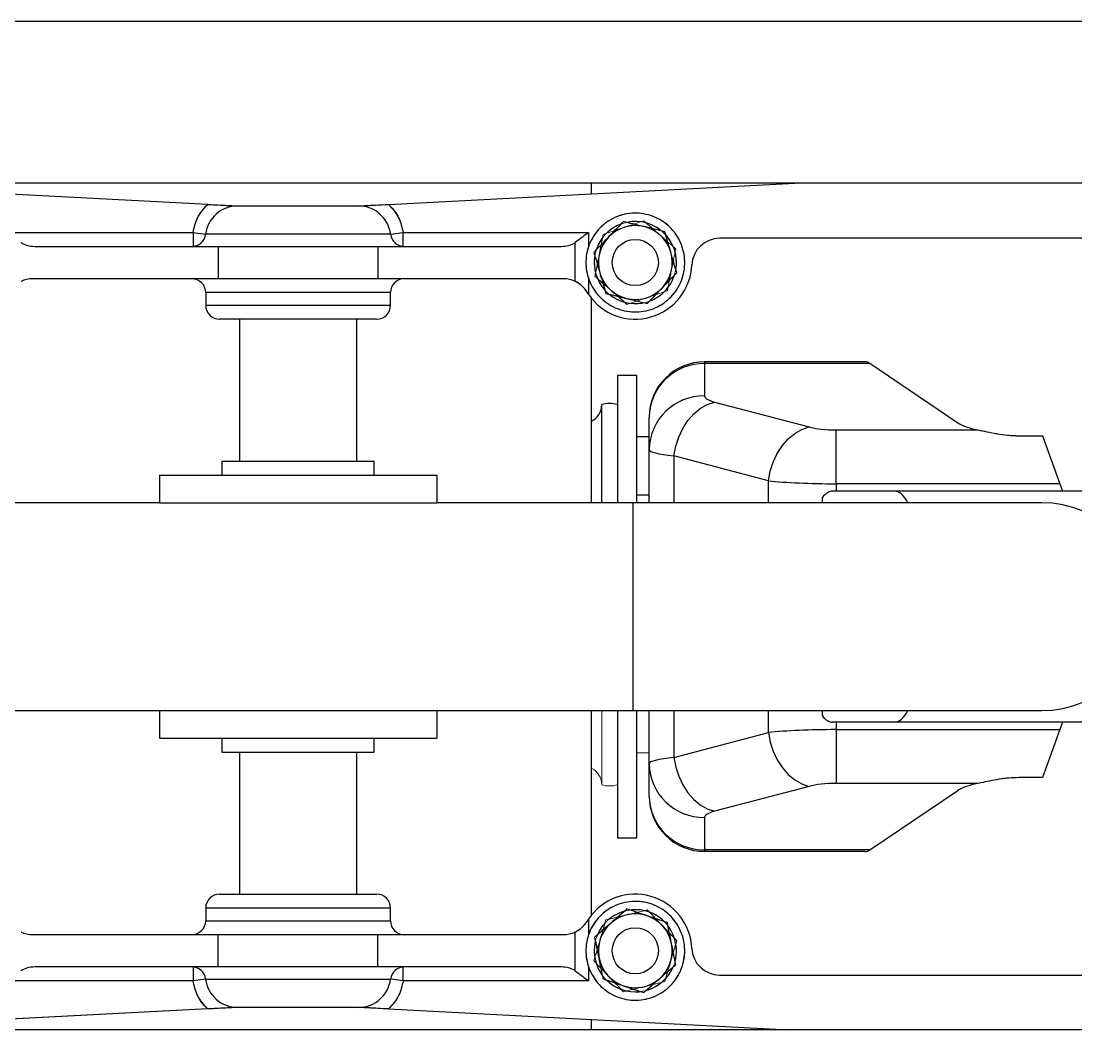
# Model space of a CAD drawing. Header units: inches. Extents: x -1851 to 6314, y -1304 to 4687.
# Drawn here: x -1808.61 to -1798.15, y 993.12 to 1003.12 of the extents above; entities that cross this region are included whole.
import ezdxf

# ---------------------------------------------------------------- set-up
doc = ezdxf.new("R2010")
doc.units = ezdxf.units.IN
doc.header["$MEASUREMENT"] = 0
doc.layers.add('E-ARRY-TABL', color=9, linetype='Continuous')

# ---------------------------------------------------------------- blocks, each defined once
blk = doc.blocks.new('2.2.1_8 Mid Plan View')
at = {"color": 7, "linetype": 'Continuous', "lineweight": 15}
for p, q in [((-0.30061, -3.73684), (-0.30061, 2.68042)), ((0.30109, 2.68042), (0.30109, -3.73684)), ((0.41592, 2.56559), (0.41592, -3.62201)), ((-0.08202, 0.09022), (-0.08202, -0.1048)), ((0.08202, 0.09022), (0.08202, -0.1048)), ((-0.26164, 0.08119), (-0.26164, -0.22889)), ((0.26164, -0.22889), (0.26164, 0.08119)), ((-0.12142, 0.00057), (-0.08733, 0.01273)), ((-0.08733, 0.01273), (-0.08202, 0.01463)), ((-0.08733, 0.01273), (-0.08733, -0.14613)), ((0.08202, 0.01463), (0.08733, 0.01273)), ((0.08733, -0.14613), (0.08733, 0.01273)), ((0.08733, 0.01273), (0.12142, 0.00057)), ((-0.12142, -0.0164), (-0.12142, 0.00057)), ((-0.07382, 0), (-0.07382, -0.29035)), ((0.07382, -0.29035), (0.07382, 0)), ((0.12142, 0.00057), (0.12142, -0.0164)), ((-0.12556, -0.14613), (-0.12556, -0.04537)), ((0.12556, -0.04537), (0.12556, -0.14613)), ((-0.13046, -0.05956), (-0.17274, -0.12222)), ((0.17274, -0.12222), (0.13046, -0.05956)), ((-0.08202, -0.1048), (-0.08202, -0.14855)), ((0.08202, -0.1048), (0.08202, -0.14855)), ((-0.17388, -0.12565), (-0.17388, -0.2395)), ((-0.17274, -0.12222), (-0.17274, -0.2395)), ((0.17274, -0.12222), (0.17274, -0.2395)), ((0.17388, -0.12565), (0.17388, -0.2395)), ((-0.08733, -0.14613), (-0.12556, -0.14613)), ((0.08733, -0.14613), (0.12556, -0.14613)), ((-0.07382, -0.15584), (-0.07762, -0.15584)), ((0.07762, -0.15584), (0.07382, -0.15584)), ((-0.14536, -0.23247), (-0.12762, -0.16535)), ((0.12762, -0.16535), (0.14536, -0.23247)), ((0.28572, -0.46404), (0.30109, -0.17084)), ((-0.28572, -0.46404), (-0.30061, -0.18001)), ((-0.08939, -0.19417), (-0.10713, -0.2613)), ((0.10713, -0.2613), (0.08939, -0.19417)), ((-0.17388, -0.2395), (-0.17274, -0.2395)), ((-0.17274, -0.2395), (-0.14975, -0.2395)), ((0.14975, -0.2395), (0.17274, -0.2395)), ((0.17274, -0.2395), (0.17388, -0.2395)), ((-0.11152, -0.27887), (-0.13451, -0.27887)), ((-0.07382, -0.27887), (-0.11152, -0.27887)), ((-0.10375, -0.27887), (-0.10375, -0.28771)), ((0.11152, -0.27887), (0.07382, -0.27887)), ((0.13451, -0.27887), (0.11152, -0.27887)), ((-0.07382, -0.28771), (-0.16416, -0.28771)), ((-0.16416, -0.28771), (-0.16416, -0.30146)), ((-0.07382, -0.29035), (-0.07382, -0.42979)), ((0.16416, -0.28771), (0.07382, -0.28771)), ((0.07382, -0.42979), (0.07382, -0.29035)), ((0.16416, -0.30146), (0.16416, -0.28771)), ((-0.16416, -0.30146), (-0.07382, -0.30146)), ((0.07382, -0.30146), (0.16416, -0.30146)), ((-0.07382, -0.31255), (-0.12655, -0.31255)), ((-0.29328, -0.31988), (-0.30061, -0.31988)), ((-0.26575, -0.45363), (-0.26575, -0.32202)), ((-0.22193, -0.32202), (-0.2235, -0.32303)), ((-0.07382, -0.31988), (-0.21905, -0.31988)), ((0.21905, -0.31988), (0.07382, -0.31988)), ((0.2235, -0.32303), (0.22193, -0.32202)), ((0.26575, -0.32202), (0.26575, -0.45363)), ((0.30109, -0.31988), (0.29328, -0.31988)), ((-0.23108, -0.33148), (-0.25867, -0.33148)), ((0.25867, -0.33148), (0.23108, -0.33148)), ((-0.2559, -0.47148), (-0.2559, -0.34118)), ((-0.23294, -0.33983), (-0.23294, -0.47148)), ((0.23294, -0.47148), (0.23294, -0.33983)), ((0.2559, -0.34118), (0.2559, -0.47148)), ((-0.0935, -0.62663), (-0.0935, -0.42979)), ((-0.0935, -0.42979), (-0.07382, -0.42979)), ((-0.07382, -0.62663), (-0.07382, -0.42979)), ((0.07382, -0.42979), (0.0935, -0.42979)), ((0.07382, -0.62663), (0.07382, -0.42979)), ((0.0935, -0.62663), (0.0935, -0.42979)), ((-0.21407, -0.46259), (-0.22309, -0.46259)), ((0.22309, -0.46259), (0.21407, -0.46259)), ((-0.2559, -0.47148), (-0.23294, -0.47148)), ((-0.2559, -0.58494), (-0.2559, -0.47148)), ((-0.23294, -0.47148), (-0.23294, -0.58494)), ((0.23294, -0.58494), (0.23294, -0.47148)), ((0.2559, -0.47148), (0.23294, -0.47148)), ((0.2559, -0.47148), (0.2559, -0.58494)), ((-0.20423, -0.47244), (-0.20423, -0.58398)), ((-0.0935, -0.47408), (-0.10335, -0.47408)), ((-0.10335, -0.58234), (-0.10335, -0.47408)), ((0.10335, -0.47408), (0.0935, -0.47408)), ((0.10335, -0.58234), (0.10335, -0.47408)), ((0.20423, -0.58398), (0.20423, -0.47244)), ((-0.28461, -0.48573), (-0.28463, -0.48487)), ((-0.28461, -0.57112), (-0.28461, -0.4853)), ((-0.10335, -0.48654), (-0.20423, -0.48654)), ((0.20423, -0.48654), (0.10335, -0.48654)), ((0.28461, -0.4853), (0.28461, -0.57112)), ((-0.20423, -0.56988), (-0.10335, -0.56988)), ((0.10335, -0.56988), (0.20423, -0.56988)), ((0.28461, -0.57069), (0.28463, -0.57155)), ((-0.10335, -0.58234), (-0.0935, -0.58234)), ((0.0935, -0.58234), (0.10335, -0.58234)), ((-0.2559, -0.58494), (-0.23294, -0.58494)), ((-0.2559, -0.71524), (-0.2559, -0.58494)), ((-0.23294, -0.58494), (-0.23294, -0.71659)), ((0.2559, -0.58494), (0.23294, -0.58494)), ((0.23294, -0.71659), (0.23294, -0.58494)), ((0.2559, -0.58494), (0.2559, -0.71524)), ((-0.28572, -0.59238), (-0.30061, -0.87641)), ((-0.22309, -0.59383), (-0.21407, -0.59383)), ((0.21407, -0.59383), (0.22309, -0.59383)), ((0.28572, -0.59238), (0.30109, -0.88558)), ((-0.26575, -0.7344), (-0.26575, -0.60279)), ((0.26575, -0.60279), (0.26575, -0.7344)), ((-0.0935, -0.62663), (-0.07382, -0.62663)), ((-0.07382, -0.62663), (-0.07382, -0.76607)), ((0.07382, -0.76607), (0.07382, -0.62663)), ((0.07382, -0.62663), (0.0935, -0.62663))]:
    blk.add_line(p, q, dxfattribs=at)
at = {"color": 8, "linetype": 'Continuous', "lineweight": 15}
for p, q in [((-0.08733, -0.14613), (-0.08202, -0.14613)), ((0.08202, -0.14613), (0.08733, -0.14613)), ((-0.07382, -0.19417), (-0.08939, -0.19417)), ((0.08939, -0.19417), (0.07382, -0.19417)), ((-0.10713, -0.2613), (-0.07382, -0.2613)), ((0.07382, -0.2613), (0.10713, -0.2613)), ((0.07382, -0.29035), (-0.07382, -0.29035)), ((-0.26575, -0.32202), (-0.2555, -0.32202)), ((-0.23334, -0.32202), (-0.22193, -0.32202)), ((0.22193, -0.32202), (0.23334, -0.32202)), ((0.2555, -0.32202), (0.26575, -0.32202)), ((-0.26461, -0.46253), (-0.26575, -0.45363)), ((-0.25594, -0.45363), (-0.26575, -0.45363)), ((0.26575, -0.45363), (0.25594, -0.45363)), ((0.26575, -0.45363), (0.26461, -0.46253)), ((-0.26451, -0.46252), (-0.26451, -0.5939)), ((-0.22309, -0.46259), (-0.22309, -0.59383)), ((-0.21407, -0.59383), (-0.21407, -0.46259)), ((0.21407, -0.46259), (0.21407, -0.59383)), ((0.22309, -0.59383), (0.22309, -0.46259)), ((0.26451, -0.5939), (0.26451, -0.46252)), ((-0.26575, -0.60279), (-0.26461, -0.59389)), ((0.26461, -0.59389), (0.26575, -0.60279)), ((-0.26575, -0.60279), (-0.25594, -0.60279)), ((0.25594, -0.60279), (0.26575, -0.60279))]:
    blk.add_line(p, q, dxfattribs=at)
at = {"color": 7, "linetype": 'Continuous', "lineweight": 15, "flags": 128}
for points in [[(-0.08939, -0.19417), (-0.09617, -0.1929), (-0.10274, -0.19077), (-0.1089, -0.18786), (-0.11446, -0.18425), (-0.11924, -0.18006), (-0.1231, -0.17542), (-0.12592, -0.17046), (-0.12762, -0.16535)], [(0.08939, -0.19417), (0.09617, -0.1929), (0.10274, -0.19077), (0.1089, -0.18786), (0.11446, -0.18425), (0.11924, -0.18006), (0.1231, -0.17542), (0.12592, -0.17046), (0.12762, -0.16535)], [(-0.10713, -0.2613), (-0.11391, -0.26002), (-0.12048, -0.25789), (-0.12664, -0.25498), (-0.1322, -0.25138), (-0.13698, -0.24718), (-0.14085, -0.24254), (-0.14367, -0.23758), (-0.14536, -0.23247)], [(0.10713, -0.2613), (0.11391, -0.26002), (0.12048, -0.25789), (0.12664, -0.25498), (0.1322, -0.25138), (0.13698, -0.24718), (0.14085, -0.24254), (0.14367, -0.23758), (0.14536, -0.23247)]]:
    blk.add_lwpolyline(points, dxfattribs=at)
at = {"color": 7, "linetype": 'Continuous', "lineweight": 15}
for centre in [(-0.24442, -0.28871), (0.24442, -0.28871)]:
    blk.add_circle(centre, 0.0164, dxfattribs=at)
for centre, radius, start, end in [((0, 0), 0.07382, 0, 180), ((-0.24196, -0.22889), 0.01968, 180, 267.64472), ((0.24196, -0.22889), 0.01968, 272.35528, 0), ((-0.13451, -0.2395), 0.03937, 180, 270), ((-0.13391, -0.24004), 0.03884, 179.20634, 269.11267), ((-0.11092, -0.24004), 0.03884, 179.20634, 269.11267), ((0.11092, -0.24004), 0.03884, 270.88733, 0.79366), ((0.13391, -0.24004), 0.03884, 270.88733, 0.79366), ((0.13451, -0.2395), 0.03937, 270, 0), ((-0.24442, -0.28871), 0.0351, 96.90411, 108.15411), ((-0.24442, -0.28871), 0.0351, 85.65411, 96.90411), ((-0.24442, -0.28871), 0.04019, 304.01996, 87.64472), ((-0.24442, -0.28871), 0.0351, 74.40411, 85.65411), ((0.24442, -0.28871), 0.04019, 92.35528, 235.98004), ((0.24442, -0.28871), 0.0351, 99.4324, 110.6824), ((0.24442, -0.28871), 0.0351, 88.1824, 99.4324), ((0.24442, -0.28871), 0.0351, 76.9324, 88.1824), ((0.24442, -0.28871), 0.0351, 65.6824, 76.9324), ((-0.24442, -0.28871), 0.0351, 130.65411, 141.90411), ((-0.24442, -0.28871), 0.0351, 119.40411, 130.65411), ((-0.24442, -0.28871), 0.0292, 82.02411, 131.67826), ((-0.24442, -0.28871), 0.0351, 108.15411, 119.40411), ((-0.24442, -0.28871), 0.0351, 63.15411, 74.40411), ((-0.24442, -0.28871), 0.0292, 46.27911, 70.51706), ((-0.24442, -0.28871), 0.0351, 51.90411, 63.15411), ((-0.24442, -0.28871), 0.0351, 40.65411, 51.90411), ((0.24442, -0.28871), 0.0351, 121.9324, 133.1824), ((0.24442, -0.28871), 0.0351, 110.6824, 121.9324), ((0.24442, -0.28871), 0.0292, 77.48076, 124.95791), ((0.24442, -0.28871), 0.0292, 17.4042, 65.70248), ((0.24442, -0.28871), 0.0351, 54.4324, 65.6824), ((0.24442, -0.28871), 0.0351, 43.1824, 54.4324), ((-0.24442, -0.28871), 0.0351, 141.90411, 153.15411), ((-0.24442, -0.28871), 0.02625, 106.27911, 166.27911), ((-0.24442, -0.28871), 0.02625, 46.27911, 106.27911), ((-0.24442, -0.28871), 0.0292, 21.12868, 46.27911), ((-0.24442, -0.28871), 0.0351, 29.40411, 40.65411), ((0.24442, -0.28871), 0.0351, 144.4324, 155.6824), ((0.24442, -0.28871), 0.0351, 133.1824, 144.4324), ((0.24442, -0.28871), 0.0292, 136.15698, 161.3074), ((0.24442, -0.28871), 0.02625, 101.3074, 161.3074), ((0.24442, -0.28871), 0.02625, 41.3074, 101.3074), ((0.24442, -0.28871), 0.0351, 31.9324, 43.1824), ((-0.24442, -0.28871), 0.0351, 153.15411, 164.40411), ((-0.24442, -0.28871), 0.0292, 142.71343, 189.80563), ((-0.24442, -0.28871), 0.02625, 346.27911, 46.27911), ((-0.24442, -0.28871), 0.0351, 18.15411, 29.40411), ((0.24442, -0.28871), 0.0351, 155.6824, 166.9324), ((0.24442, -0.28871), 0.02625, 341.3074, 41.3074), ((0.24442, -0.28871), 0.0351, 20.6824, 31.9324), ((0.24442, -0.28871), 0.0351, 9.4324, 20.6824), ((-0.24442, -0.28871), 0.0351, 164.40411, 175.65411), ((-0.24442, -0.28871), 0.02625, 166.27911, 226.27911), ((-0.24442, -0.28871), 0.0292, 322.45247, 9.92962), ((-0.24442, -0.28871), 0.0351, 6.90411, 18.15411), ((-0.24442, -0.28871), 0.0351, 355.65411, 6.90411), ((0.24442, -0.28871), 0.0351, 166.9324, 178.1824), ((0.24442, -0.28871), 0.0292, 161.3074, 185.54536), ((0.24442, -0.28871), 0.02625, 161.3074, 221.3074), ((0.24442, -0.28871), 0.0351, 358.1824, 9.4324), ((-0.24442, -0.28871), 0.0351, 175.65411, 186.90411), ((-0.24442, -0.28871), 0.0351, 344.40411, 355.65411), ((0.24442, -0.28871), 0.0351, 178.1824, 189.4324), ((0.24442, -0.28871), 0.0292, 315.62303, 5.97122), ((0.24442, -0.28871), 0.0351, 346.9324, 358.1824), ((-0.24442, -0.28871), 0.0351, 186.90411, 198.15411), ((-0.24442, -0.28871), 0.0351, 198.15411, 209.40411), ((-0.24442, -0.28871), 0.0292, 200.59474, 250.94292), ((-0.24442, -0.28871), 0.02625, 286.27911, 346.27911), ((-0.24442, -0.28871), 0.0351, 333.15411, 344.40411), ((0.24442, -0.28871), 0.0351, 189.4324, 200.6824), ((0.24442, -0.28871), 0.0292, 197.0524, 246.70655), ((0.24442, -0.28871), 0.02625, 281.3074, 341.3074), ((0.24442, -0.28871), 0.0351, 335.6824, 346.9324), ((-0.24442, -0.28871), 0.0351, 209.40411, 220.65411), ((-0.24442, -0.28871), 0.0351, 321.90411, 333.15411), ((-0.10766, -0.307), 0.01968, 163.6403, 196.3597), ((0.24442, -0.28871), 0.0351, 200.6824, 211.9324), ((0.24442, -0.28871), 0.02625, 221.3074, 281.3074), ((0.24442, -0.28871), 0.0351, 324.4324, 335.6824), ((-0.24442, -0.28871), 0.0351, 220.65411, 231.90411), ((-0.24442, -0.28871), 0.02625, 226.27911, 286.27911), ((-0.24442, -0.28871), 0.0292, 262.37591, 310.67419), ((-0.24442, -0.28871), 0.0351, 310.65411, 321.90411), ((-0.12655, -0.32567), 0.01312, 26.18366, 90), ((0.24442, -0.28871), 0.0351, 211.9324, 223.1824), ((0.24442, -0.28871), 0.0351, 223.1824, 234.4324), ((0.24442, -0.28871), 0.0292, 257.74173, 304.83392), ((0.24442, -0.28871), 0.0351, 301.9324, 313.1824), ((0.24442, -0.28871), 0.0351, 313.1824, 324.4324), ((-0.24442, -0.28871), 0.0351, 231.90411, 243.15411), ((-0.24442, -0.28871), 0.0351, 243.15411, 254.40411), ((-0.24442, -0.28871), 0.0351, 276.90411, 288.15411), ((-0.24442, -0.28871), 0.0351, 288.15411, 299.40411), ((-0.24442, -0.28871), 0.0351, 299.40411, 310.65411), ((0.24442, -0.28871), 0.0351, 234.4324, 245.6824), ((0.24442, -0.28871), 0.0351, 245.6824, 256.9324), ((0.24442, -0.28871), 0.0351, 279.4324, 290.6824), ((0.24442, -0.28871), 0.0351, 290.6824, 301.9324), ((-0.24442, -0.28871), 0.0351, 254.40411, 265.65411), ((-0.24442, -0.28871), 0.0351, 265.65411, 276.90411), ((0.24442, -0.28871), 0.0351, 256.9324, 268.1824), ((0.24442, -0.28871), 0.0351, 268.1824, 279.4324), ((-0.21325, -0.33983), 0.01968, 154.88049, 180), ((0.21325, -0.33983), 0.01968, 0, 25.11951), ((-0.26575, -0.45275), 0.00984, 277.18076, 0), ((-0.22309, -0.45275), 0.00984, 180, 270), ((0.22309, -0.45275), 0.00984, 270, 0), ((0.26575, -0.45275), 0.00984, 180, 262.81924), ((-0.26164, -0.4853), 0.02297, 97.18076, 180), ((-0.21407, -0.47244), 0.00984, 0, 90), ((0.21407, -0.47244), 0.00984, 90, 180), ((0.26164, -0.4853), 0.02297, 0, 82.81924), ((-0.26164, -0.57112), 0.02297, 180, 262.81924), ((0.26164, -0.57112), 0.02297, 277.18076, 0), ((-0.21407, -0.58398), 0.00984, 270, 0), ((0.21407, -0.58398), 0.00984, 180, 270), ((-0.26575, -0.60367), 0.00984, 0, 82.81924), ((-0.22309, -0.60367), 0.00984, 90, 180), ((0.22309, -0.60367), 0.00984, 0, 90), ((0.26575, -0.60367), 0.00984, 97.18076, 180), ((-0.21325, -0.71659), 0.01968, 180, 205.11951), ((0.21325, -0.71659), 0.01968, 334.88049, 0)]:
    blk.add_arc(centre, radius, start, end, dxfattribs=at)
for centre, major_axis, ratio, start_param, end_param in [((-0.13432, -0.0164), (0, 0.04593), 0.24585, 3.490958, 4.029993), ((0.13432, -0.0164), (0, 0.04593), 0.24585, 2.253193, 2.792228), ((-0.04921, -0.1048), (0.03281, 0), 0.444444, 2.418858, 3.141593), ((0.04921, -0.1048), (0.03281, 0), 0.444444, 0, 0.722734), ((-0.13451, -0.12565), (0.03937, 0), 0.364309, 2.900524, 3.141593), ((0.13451, -0.12565), (0.03937, 0), 0.364309, 0, 0.241069), ((-0.13201, -0.14613), (0, 0.02625), 0.24585, 3.890812, 4.712389), ((-0.09378, -0.14613), (0, 0.06562), 0.09834, 3.890812, 4.712389), ((-0.04921, -0.14855), (0.03281, 0), 0.444444, 3.141593, 3.665191), ((0.04921, -0.14855), (0.03281, 0), 0.444444, 5.759587, 6.283185), ((0.09378, -0.14613), (0, 0.06562), 0.09834, 1.570796, 2.392374), ((0.13201, -0.14613), (0, 0.02625), 0.24585, 1.570796, 2.392374), ((-0.14975, -0.21325), (0, 0.02625), 0.24585, 3.141593, 3.890812), ((0.14975, -0.21325), (0, 0.02625), 0.24585, 2.392374, 3.141593), ((-0.11152, -0.21325), (0, 0.06562), 0.09834, 3.141593, 3.890812), ((0.11152, -0.21325), (0, 0.06562), 0.09834, 2.392374, 3.141593), ((-0.26575, -0.34118), (0, 0.01395), 0.70539, 4.712389, 5.481174), ((0.26575, -0.34118), (0, 0.01395), 0.70539, 0.802011, 1.570796), ((-0.26575, -0.71524), (0, 0.01395), 0.70539, 3.943604, 4.712389), ((0.26575, -0.71524), (0, 0.01395), 0.70539, 1.570796, 2.339581)]:
    blk.add_ellipse(centre, major_axis=major_axis, ratio=ratio, start_param=start_param, end_param=end_param, dxfattribs=at)
for points, knots in [([(-0.12556, -0.04537), (-0.12512, -0.04331), (-0.12424, -0.03914), (-0.12279, -0.03206), (-0.12171, -0.02445), (-0.12142, -0.01914), (-0.12142, -0.01643), (-0.12142, -0.0164)], [0, 0, 0, 0, 0.245342, 0.49764, 0.743058, 0.997175, 1, 1, 1, 1]), ([(0.12142, -0.0164), (0.12149, -0.01879), (0.12161, -0.02362), (0.12257, -0.03061), (0.12382, -0.03724), (0.12489, -0.04208), (0.12542, -0.04467), (0.12556, -0.04537)], [0, 0, 0, 0, 0.225619, 0.458408, 0.683808, 0.914596, 1, 1, 1, 1]), ([(-0.23723, -0.25927), (-0.23959, -0.25996), (-0.24436, -0.26135), (-0.24929, -0.26279), (-0.25178, -0.26352)], [0, 0, 0, 0, 0.495458, 1, 1, 1, 1]), ([(-0.22628, -0.26974), (-0.22728, -0.26879), (-0.23098, -0.26524), (-0.23459, -0.26179), (-0.23723, -0.25927)], [0, 0, 0, 0, 0.268634, 1, 1, 1, 1]), ([(0.25413, -0.26), (0.25289, -0.26025), (0.24804, -0.26122), (0.24301, -0.26223), (0.23927, -0.26297)], [0, 0, 0, 0, 0.257551, 1, 1, 1, 1]), ([(0.26414, -0.27139), (0.2639, -0.27112), (0.2621, -0.26907), (0.25872, -0.26522), (0.25567, -0.26175), (0.25413, -0.26)], [0, 0, 0, 0, 0.070086, 0.530782, 1, 1, 1, 1]), ([(-0.26632, -0.26776), (-0.26691, -0.27016), (-0.26808, -0.27498), (-0.2693, -0.27997), (-0.26992, -0.28249)], [0, 0, 0, 0, 0.495458, 1, 1, 1, 1]), ([(-0.25178, -0.26352), (-0.25212, -0.26362), (-0.25473, -0.26438), (-0.25966, -0.26582), (-0.26409, -0.26711), (-0.26632, -0.26776)], [0, 0, 0, 0, 0.070086, 0.530782, 1, 1, 1, 1]), ([(0.22441, -0.26594), (0.22363, -0.26828), (0.22203, -0.27298), (0.22039, -0.27784), (0.21956, -0.2803)], [0, 0, 0, 0, 0.495458, 1, 1, 1, 1]), ([(0.23927, -0.26297), (0.23792, -0.26324), (0.23289, -0.26425), (0.228, -0.26523), (0.22441, -0.26594)], [0, 0, 0, 0, 0.268634, 1, 1, 1, 1]), ([(-0.21533, -0.28022), (-0.21625, -0.27934), (-0.21982, -0.27592), (-0.22353, -0.27238), (-0.22628, -0.26974)], [0, 0, 0, 0, 0.257551, 1, 1, 1, 1]), ([(0.27414, -0.28277), (0.27251, -0.28092), (0.26924, -0.27719), (0.26585, -0.27333), (0.26414, -0.27139)], [0, 0, 0, 0, 0.495458, 1, 1, 1, 1]), ([(-0.26992, -0.28249), (-0.27, -0.28283), (-0.27065, -0.28548), (-0.27186, -0.29046), (-0.27296, -0.29494), (-0.27351, -0.29721)], [0, 0, 0, 0, 0.070086, 0.530782, 1, 1, 1, 1]), ([(-0.21892, -0.29494), (-0.21884, -0.29459), (-0.21819, -0.29194), (-0.21698, -0.28696), (-0.21588, -0.28248), (-0.21533, -0.28022)], [0, 0, 0, 0, 0.070086, 0.530782, 1, 1, 1, 1]), ([(0.21956, -0.2803), (0.21944, -0.28064), (0.21857, -0.28322), (0.21693, -0.28807), (0.21545, -0.29245), (0.2147, -0.29465)], [0, 0, 0, 0, 0.070086, 0.530782, 1, 1, 1, 1]), ([(0.26928, -0.29712), (0.2694, -0.29678), (0.27027, -0.29421), (0.27191, -0.28935), (0.27339, -0.28497), (0.27414, -0.28277)], [0, 0, 0, 0, 0.070086, 0.530782, 1, 1, 1, 1]), ([(-0.26256, -0.30768), (-0.26356, -0.30673), (-0.26726, -0.30318), (-0.27087, -0.29973), (-0.27351, -0.29721)], [0, 0, 0, 0, 0.268634, 1, 1, 1, 1]), ([(-0.22252, -0.30966), (-0.22193, -0.30727), (-0.22075, -0.30244), (-0.21954, -0.29745), (-0.21892, -0.29494)], [0, 0, 0, 0, 0.495458, 1, 1, 1, 1]), ([(0.2147, -0.29465), (0.21633, -0.2965), (0.2196, -0.30023), (0.22299, -0.30409), (0.2247, -0.30604)], [0, 0, 0, 0, 0.495458, 1, 1, 1, 1]), ([(0.26443, -0.31148), (0.26521, -0.30915), (0.26681, -0.30444), (0.26845, -0.29958), (0.26928, -0.29712)], [0, 0, 0, 0, 0.495458, 1, 1, 1, 1]), ([(0.2247, -0.30604), (0.22494, -0.30631), (0.22674, -0.30835), (0.23012, -0.3122), (0.23317, -0.31567), (0.23471, -0.31742)], [0, 0, 0, 0, 0.070086, 0.530782, 1, 1, 1, 1]), ([(-0.25161, -0.31815), (-0.25253, -0.31727), (-0.2561, -0.31386), (-0.25981, -0.31031), (-0.26256, -0.30768)], [0, 0, 0, 0, 0.257551, 1, 1, 1, 1]), ([(-0.25161, -0.31815), (-0.24925, -0.31746), (-0.24448, -0.31607), (-0.23955, -0.31463), (-0.23706, -0.3139)], [0, 0, 0, 0, 0.495458, 1, 1, 1, 1]), ([(-0.23706, -0.3139), (-0.23672, -0.3138), (-0.23411, -0.31304), (-0.22918, -0.3116), (-0.22475, -0.31031), (-0.22252, -0.30966)], [0, 0, 0, 0, 0.070086, 0.530782, 1, 1, 1, 1]), ([(0.24957, -0.31445), (0.24821, -0.31472), (0.24319, -0.31572), (0.23829, -0.3167), (0.23471, -0.31742)], [0, 0, 0, 0, 0.268634, 1, 1, 1, 1]), ([(0.26443, -0.31148), (0.26318, -0.31173), (0.25833, -0.31269), (0.2533, -0.3137), (0.24957, -0.31445)], [0, 0, 0, 0, 0.257551, 1, 1, 1, 1]), ([(-0.26575, -0.32202), (-0.26574, -0.32203), (-0.26465, -0.32343), (-0.2621, -0.3267), (-0.25992, -0.32974), (-0.25867, -0.33148)], [0, 0, 0, 0, 0.003777, 0.432324, 1, 1, 1, 1]), ([(0.25867, -0.33148), (0.25992, -0.32974), (0.2621, -0.3267), (0.26465, -0.32343), (0.26574, -0.32203), (0.26575, -0.32202)], [0, 0, 0, 0, 0.567676, 0.996223, 1, 1, 1, 1]), ([(-0.2235, -0.32303), (-0.22497, -0.32409), (-0.22791, -0.32623), (-0.23011, -0.32951), (-0.23093, -0.33119), (-0.23108, -0.33148)], [0, 0, 0, 0, 0.451634, 0.905839, 1, 1, 1, 1]), ([(0.23108, -0.33148), (0.23037, -0.33019), (0.22896, -0.32761), (0.22608, -0.32472), (0.22411, -0.32343), (0.2235, -0.32303)], [0, 0, 0, 0, 0.40927, 0.81718, 1, 1, 1, 1]), ([(-0.28572, -0.46404), (-0.28549, -0.46378), (-0.28277, -0.46086), (-0.27649, -0.45608), (-0.26933, -0.45445), (-0.26575, -0.45363)], [0, 0, 0, 0, 0.045613, 0.522765, 1, 1, 1, 1]), ([(0.26575, -0.45363), (0.26937, -0.45442), (0.27696, -0.45607), (0.28271, -0.46131), (0.28572, -0.46404)], [0, 0, 0, 0, 0.477569, 1, 1, 1, 1]), ([(-0.28463, -0.48487), (-0.28471, -0.4834), (-0.28487, -0.48041), (-0.28518, -0.47435), (-0.28548, -0.46876), (-0.28568, -0.46483), (-0.28572, -0.46404)], [0, 0, 0, 0, 0.238972, 0.483667, 0.895277, 1, 1, 1, 1]), ([(0.28572, -0.46404), (0.28559, -0.46657), (0.28525, -0.4731), (0.28489, -0.48), (0.28468, -0.48404), (0.28463, -0.48487)], [0, 0, 0, 0, 0.334113, 0.862931, 1, 1, 1, 1]), ([(-0.28572, -0.59238), (-0.28559, -0.58985), (-0.28525, -0.58332), (-0.28489, -0.57642), (-0.28468, -0.57238), (-0.28463, -0.57155)], [0, 0, 0, 0, 0.334113, 0.862931, 1, 1, 1, 1]), ([(0.28463, -0.57155), (0.28471, -0.57302), (0.28487, -0.57601), (0.28518, -0.58207), (0.28548, -0.58766), (0.28568, -0.59158), (0.28572, -0.59238)], [0, 0, 0, 0, 0.238972, 0.483667, 0.895277, 1, 1, 1, 1]), ([(-0.26575, -0.60279), (-0.26937, -0.602), (-0.27696, -0.60034), (-0.28271, -0.59511), (-0.28572, -0.59238)], [0, 0, 0, 0, 0.477569, 1, 1, 1, 1]), ([(0.28572, -0.59238), (0.28549, -0.59264), (0.28277, -0.59555), (0.27649, -0.60033), (0.26933, -0.60197), (0.26575, -0.60279)], [0, 0, 0, 0, 0.045613, 0.522765, 1, 1, 1, 1])]:
    blk.add_open_spline(points, degree=3, knots=knots, dxfattribs=at)

msp = doc.modelspace()

# ---------------------------------------------------------------- linework, layer by layer
at = {"layer": 'E-ARRY-TABL'}
for p, q in [((-1849.02781, 1003.11713), (-1762.69238, 1003.11713)), ((-1850.63001, 1001.51493), (-1761.09018, 1001.51493)), ((-1806.75548, 1001.30053), (-1810.84653, 1001.51493)), ((-1804.96472, 1001.30053), (-1800.87366, 1001.51493)), ((-1802.95326, 1001.40595), (-1802.95326, 1001.51493)), ((-1806.45879, 1001.28498), (-1805.2614, 1001.28498)), ((-1805.2674, 1001.28498), (-1805.25542, 1001.2853)), ((-1808.73703, 1001.02177), (-1806.90071, 1001.02177)), ((-1806.90071, 1001.02177), (-1806.77654, 1001.00594)), ((-1806.90071, 1001.02177), (-1806.90071, 1000.88498)), ((-1804.94348, 1001.0046), (-1806.77671, 1001.0046)), ((-1804.94365, 1001.00594), (-1804.81949, 1001.02177)), ((-1804.81949, 1001.02177), (-1802.98316, 1001.02177)), ((-1804.81949, 1000.88498), (-1804.81949, 1001.02177)), ((-1802.98316, 1001.02177), (-1802.98316, 1000.87878)), ((-1797.3572, 1000.96454), (-1801.68365, 1000.96454)), ((-1808.46974, 1000.88443), (-1806.65169, 1000.88443)), ((-1806.65169, 1000.88443), (-1806.65169, 1000.564)), ((-1806.65169, 1000.88443), (-1805.0685, 1000.88443)), ((-1805.0685, 1000.88443), (-1805.0685, 1000.564)), ((-1805.0685, 1000.88443), (-1803.25046, 1000.88443)), ((-1803.1151, 1000.53802), (-1803.1151, 1000.92306)), ((-1806.65169, 1000.564), (-1808.4885, 1000.564)), ((-1805.0685, 1000.564), (-1806.65169, 1000.564)), ((-1803.23169, 1000.564), (-1805.0685, 1000.564)), ((-1802.98316, 1000.56965), (-1802.98316, 1000.41047)), ((-1802.98316, 1000.41047), (-1802.99718, 1000.43231)), ((-1806.77564, 1000.42666), (-1806.77564, 1000.30078)), ((-1804.94456, 1000.42666), (-1806.77564, 1000.42666)), ((-1804.94456, 1000.30078), (-1804.94456, 1000.42666)), ((-1802.95326, 998.34381), (-1802.95326, 1000.37018)), ((-1806.77564, 1000.30078), (-1804.94456, 1000.30078)), ((-1805.08189, 1000.16345), (-1806.63831, 1000.16345)), ((-1806.44146, 1000.16345), (-1806.44146, 998.7558)), ((-1805.27873, 998.7558), (-1805.27873, 1000.16345)), ((-1801.83172, 999.74001), (-1801.83172, 999.72412)), ((-1800.24315, 999.74001), (-1801.83172, 999.74001)), ((-1801.83172, 999.72412), (-1801.83172, 999.40334)), ((-1800.19538, 999.72412), (-1801.83172, 999.72412)), ((-1799.32105, 999.13409), (-1800.19538, 999.72412)), ((-1802.69622, 999.60442), (-1802.69622, 998.34381)), ((-1802.50441, 999.60442), (-1802.69622, 999.60442)), ((-1802.50441, 998.34381), (-1802.50441, 999.60442)), ((-1802.85094, 998.34381), (-1802.85094, 999.31657)), ((-1801.73365, 999.34202), (-1800.79707, 999.09446)), ((-1802.38104, 998.8699), (-1802.38104, 999.19068)), ((-1802.38104, 998.99842), (-1802.50441, 998.99842)), ((-1800.52892, 998.53231), (-1800.52892, 999.06575)), ((-1800.52892, 999.06575), (-1799.12306, 999.06575)), ((-1798.71888, 999.00804), (-1798.482, 999.00804)), ((-1798.482, 999.00804), (-1798.31234, 998.53231)), ((-1802.38104, 998.34381), (-1802.38104, 998.8699)), ((-1801.1993, 998.56102), (-1802.13588, 998.80858)), ((-1802.13588, 998.80858), (-1802.13588, 998.34381)), ((-1806.61542, 998.7558), (-1806.61542, 998.61847)), ((-1806.61542, 998.7558), (-1805.10478, 998.7558)), ((-1805.10478, 998.61847), (-1805.10478, 998.7558)), ((-1807.23341, 998.61847), (-1807.23341, 998.34381)), ((-1807.23341, 998.61847), (-1804.48679, 998.61847)), ((-1804.48679, 998.61847), (-1804.48679, 998.34381)), ((-1801.1993, 998.34381), (-1801.1993, 998.56102)), ((-1799.95232, 998.45825), (-1800.56268, 998.45825)), ((-1798.31234, 998.53231), (-1800.52892, 998.53231)), ((-1800.52892, 998.53231), (-1800.52892, 998.45825)), ((-1797.23113, 998.45825), (-1799.95232, 998.45825)), ((-1798.31234, 998.53231), (-1798.28593, 998.45825)), ((-1807.23341, 998.34381), (-1809.17893, 998.34381)), ((-1807.23341, 998.34381), (-1804.48679, 998.34381)), ((-1802.54126, 998.34381), (-1804.48679, 998.34381)), ((-1798.49, 998.34381), (-1802.54126, 998.34381)), ((-1802.54126, 996.28384), (-1802.54126, 998.34381)), ((-1802.50441, 998.42163), (-1802.38104, 998.42163)), ((-1800.66441, 998.34381), (-1800.66441, 998.39692)), ((-1809.17893, 996.28384), (-1807.23341, 996.28384)), ((-1807.23341, 996.28384), (-1807.23341, 996.00918)), ((-1807.23341, 996.28384), (-1804.48679, 996.28384)), ((-1804.48679, 996.28384), (-1802.54126, 996.28384)), ((-1804.48679, 996.28384), (-1804.48679, 996.00918)), ((-1802.95326, 994.25747), (-1802.95326, 996.28384)), ((-1802.69622, 996.28384), (-1802.69622, 995.02324)), ((-1802.54126, 996.28384), (-1798.49, 996.28384)), ((-1802.50441, 995.02324), (-1802.50441, 996.28384)), ((-1802.38104, 995.75776), (-1802.38104, 996.28384)), ((-1802.13588, 996.28384), (-1802.13588, 995.81908)), ((-1801.1993, 996.06663), (-1801.1993, 996.28384)), ((-1800.66441, 996.23073), (-1800.66441, 996.28384)), ((-1799.95232, 996.1694), (-1800.56268, 996.1694)), ((-1800.52892, 996.1694), (-1800.52892, 996.09535)), ((-1797.23113, 996.1694), (-1799.95232, 996.1694)), ((-1798.28593, 996.1694), (-1798.31234, 996.09535)), ((-1802.13588, 995.81908), (-1801.1993, 996.06663)), ((-1800.52892, 996.09535), (-1798.31234, 996.09535)), ((-1800.52892, 996.09535), (-1800.52892, 995.56191)), ((-1798.31234, 996.09535), (-1798.482, 995.61962)), ((-1807.23341, 996.00918), (-1804.48679, 996.00918)), ((-1806.61542, 996.00918), (-1806.61542, 995.87185)), ((-1805.10478, 995.87185), (-1805.10478, 996.00918)), ((-1806.61542, 995.87185), (-1805.10478, 995.87185)), ((-1806.44146, 995.87185), (-1806.44146, 994.46421)), ((-1805.27873, 994.46421), (-1805.27873, 995.87185)), ((-1802.38104, 995.43697), (-1802.38104, 995.75776)), ((-1800.79707, 995.53319), (-1801.73365, 995.28564)), ((-1799.12306, 995.56191), (-1800.52892, 995.56191)), ((-1798.482, 995.61962), (-1798.71888, 995.61962)), ((-1800.19538, 994.90353), (-1799.32105, 995.49356)), ((-1801.83172, 995.22432), (-1801.83172, 994.90353)), ((-1802.69622, 995.02324), (-1802.50441, 995.02324)), ((-1800.19538, 994.90353), (-1801.83172, 994.90353)), ((-1801.83172, 994.90353), (-1801.83172, 994.88765)), ((-1800.24315, 994.88765), (-1801.83172, 994.88765)), ((-1806.63831, 994.46421), (-1805.08189, 994.46421)), ((-1806.77564, 994.32688), (-1806.77564, 994.20099)), ((-1804.94456, 994.32688), (-1806.77564, 994.32688)), ((-1804.94456, 994.20099), (-1804.94456, 994.32688)), ((-1806.77564, 994.20099), (-1804.94456, 994.20099)), ((-1802.99718, 994.19535), (-1802.98316, 994.21718)), ((-1802.98316, 994.21718), (-1802.98316, 994.058)), ((-1808.4885, 994.06366), (-1806.65169, 994.06366)), ((-1806.65169, 993.74322), (-1806.65169, 994.06366)), ((-1806.65169, 994.06366), (-1805.0685, 994.06366)), ((-1805.0685, 993.74322), (-1805.0685, 994.06366)), ((-1805.0685, 994.06366), (-1803.23169, 994.06366)), ((-1803.1151, 993.7046), (-1803.1151, 994.08964)), ((-1806.65169, 993.74322), (-1808.46974, 993.74322)), ((-1806.90071, 993.74267), (-1806.90071, 993.60589)), ((-1805.0685, 993.74322), (-1806.65169, 993.74322)), ((-1803.25046, 993.74322), (-1805.0685, 993.74322)), ((-1804.81949, 993.60589), (-1804.81949, 993.74267)), ((-1802.98316, 993.74888), (-1802.98316, 993.60589)), ((-1801.68365, 993.66311), (-1797.3572, 993.66311)), ((-1806.90071, 993.60589), (-1808.73703, 993.60589)), ((-1806.77654, 993.62172), (-1806.90071, 993.60589)), ((-1806.77671, 993.62306), (-1804.94348, 993.62306)), ((-1804.81949, 993.60589), (-1804.94365, 993.62172)), ((-1802.98316, 993.60589), (-1804.81949, 993.60589)), ((-1806.75548, 993.32712), (-1810.71847, 993.11943)), ((-1806.45279, 993.34267), (-1806.46477, 993.34236)), ((-1805.2614, 993.34267), (-1806.45879, 993.34267)), ((-1804.96472, 993.32712), (-1801.00173, 993.11943)), ((-1802.95326, 993.11943), (-1802.95326, 993.22171)), ((-1761.09018, 993.11943), (-1850.63001, 993.11943))]:
    msp.add_line(p, q, dxfattribs=at)
for points in [[(-1802.13588, 998.80858), (-1802.11807, 998.9032), (-1802.08839, 998.99491), (-1802.04776, 999.08086), (-1801.99743, 999.15841), (-1801.93896, 999.22515), (-1801.87415, 999.27904), (-1801.80501, 999.3184), (-1801.73365, 999.34202)], [(-1801.1993, 998.56102), (-1801.18149, 998.65565), (-1801.15181, 998.74735), (-1801.11118, 998.83331), (-1801.06085, 998.91085), (-1801.00238, 998.9776), (-1800.93757, 999.03148), (-1800.86842, 999.07084), (-1800.79707, 999.09446)], [(-1801.1993, 996.06663), (-1801.18149, 995.972), (-1801.15181, 995.8803), (-1801.11118, 995.79435), (-1801.06085, 995.7168), (-1801.00238, 995.65006), (-1800.93757, 995.59617), (-1800.86842, 995.55681), (-1800.79707, 995.53319)], [(-1802.13588, 995.81908), (-1802.11807, 995.72445), (-1802.08839, 995.63275), (-1802.04776, 995.5468), (-1801.99743, 995.46925), (-1801.93896, 995.4025), (-1801.87415, 995.34862), (-1801.80501, 995.30926), (-1801.73365, 995.28564)]]:
    msp.add_lwpolyline(points, dxfattribs=at)
for centre in [(-1802.51837, 1000.72421), (-1802.51837, 993.90344)]:
    msp.add_circle(centre, 0.22889, dxfattribs=at)
for centre, radius, start, end in [((-1806.45879, 1000.96454), 0.32044, 90, 172.819244), ((-1805.2614, 1000.96454), 0.32044, 7.180756, 90), ((-1802.51837, 1000.72421), 0.48981, 108.154105, 119.404105), ((-1802.51837, 1000.72421), 0.48981, 96.904105, 108.154105), ((-1802.51837, 1000.72421), 0.48981, 85.654105, 96.904105), ((-1802.51837, 1000.72421), 0.48981, 74.404105, 85.654105), ((-1802.51837, 1000.72421), 0.48981, 63.154105, 74.404105), ((-1802.51837, 1000.72421), 0.48981, 130.654105, 141.904105), ((-1802.51837, 1000.72421), 0.40742, 110.594737, 160.942925), ((-1802.51837, 1000.72421), 0.48981, 119.404105, 130.654105), ((-1802.51837, 1000.72421), 0.36622, 76.279105, 136.279105), ((-1802.51837, 1000.72421), 0.40742, 52.713434, 99.80563), ((-1802.51837, 1000.72421), 0.36622, 16.279105, 76.279105), ((-1802.51837, 1000.72421), 0.48981, 51.904105, 63.154105), ((-1802.51837, 1000.72421), 0.48981, 40.654105, 51.904105), ((-1806.91297, 1001.02177), 0.13733, 270, 352.819244), ((-1804.80723, 1001.02177), 0.13733, 187.180756, 270), ((-1802.51837, 1000.72421), 0.48981, 141.904105, 153.154105), ((-1802.51837, 1000.72421), 0.36622, 136.279105, 196.279105), ((-1802.51837, 1000.72421), 0.40742, 352.024108, 41.678261), ((-1802.51837, 1000.72421), 0.48981, 29.404105, 40.654105), ((-1802.51837, 1000.72421), 0.48981, 18.154105, 29.404105), ((-1801.68365, 1000.68988), 0.27466, 90, 177.644716), ((-1802.51837, 1000.72421), 0.48981, 164.404105, 175.654105), ((-1802.51837, 1000.72421), 0.48981, 153.154105, 164.404105), ((-1802.51837, 1000.72421), 0.48981, 6.904105, 18.154105), ((-1802.51837, 1000.72421), 0.48981, 175.654105, 186.904105), ((-1802.51837, 1000.72421), 0.40742, 172.375911, 220.674185), ((-1802.51837, 1000.72421), 0.36622, 316.279105, 16.279105), ((-1802.51837, 1000.72421), 0.48981, 355.654105, 6.904105), ((-1802.51837, 1000.72421), 0.48981, 186.904105, 198.154105), ((-1802.51837, 1000.72421), 0.56077, 214.019959, 357.644716), ((-1802.51837, 1000.72421), 0.48981, 344.404105, 355.654105), ((-1808.4885, 1000.28933), 0.27466, 90, 115.119505), ((-1806.91297, 1000.42666), 0.13733, 0, 90), ((-1804.80723, 1000.42666), 0.13733, 90, 180), ((-1803.23169, 1000.28933), 0.27466, 64.880495, 90), ((-1802.51837, 1000.72421), 0.48981, 198.154105, 209.404105), ((-1802.51837, 1000.72421), 0.36622, 196.279105, 256.279105), ((-1802.51837, 1000.72421), 0.40742, 316.279105, 340.517064), ((-1802.51837, 1000.72421), 0.48981, 333.154105, 344.404105), ((-1802.51837, 1000.72421), 0.48981, 209.404105, 220.654105), ((-1802.51837, 1000.72421), 0.36622, 256.279105, 316.279105), ((-1802.51837, 1000.72421), 0.40742, 291.128683, 316.279105), ((-1802.51837, 1000.72421), 0.48981, 321.904105, 333.154105), ((-1802.51837, 1000.72421), 0.48981, 220.654105, 231.904105), ((-1802.51837, 1000.72421), 0.48981, 231.904105, 243.154105), ((-1802.51837, 1000.72421), 0.40742, 232.452466, 279.929621), ((-1802.51837, 1000.72421), 0.48981, 299.404105, 310.654105), ((-1802.51837, 1000.72421), 0.48981, 310.654105, 321.904105), ((-1806.63831, 1000.30078), 0.13733, 180, 270), ((-1805.08189, 1000.30078), 0.13733, 270, 0), ((-1802.51837, 1000.72421), 0.48981, 243.154105, 254.404105), ((-1802.51837, 1000.72421), 0.48981, 254.404105, 265.654105), ((-1802.51837, 1000.72421), 0.48981, 265.654105, 276.904105), ((-1802.51837, 1000.72421), 0.48981, 276.904105, 288.154105), ((-1802.51837, 1000.72421), 0.48981, 288.154105, 299.404105), ((-1801.83172, 999.19068), 0.54932, 90, 180), ((-1801.83923, 999.18229), 0.54188, 89.206342, 179.112667), ((-1801.83923, 998.8615), 0.54188, 89.206342, 179.112667), ((-1803.03405, 999.31657), 0.18311, 296.183663, 0), ((-1802.77358, 999.05303), 0.27466, 73.640298, 106.359702), ((-1798.49, 997.31383), 1.02998, 270, 90), ((-1801.83923, 995.76615), 0.54188, 180.887333, 270.793658), ((-1801.83923, 995.44536), 0.54188, 180.887333, 270.793658), ((-1801.83172, 995.43697), 0.54932, 180, 270), ((-1806.63831, 994.32688), 0.13733, 90, 180), ((-1805.08189, 994.32688), 0.13733, 0, 90), ((-1802.51837, 993.90344), 0.56077, 2.355284, 145.980041), ((-1802.51837, 993.90344), 0.48981, 99.432398, 110.682398), ((-1802.51837, 993.90344), 0.48981, 88.182398, 99.432398), ((-1802.51837, 993.90344), 0.48981, 76.932398, 88.182398), ((-1802.51837, 993.90344), 0.48981, 65.682398, 76.932398), ((-1802.51837, 993.90344), 0.40742, 107.052401, 156.706554), ((-1802.51837, 993.90344), 0.48981, 121.932398, 133.182398), ((-1802.51837, 993.90344), 0.48981, 110.682398, 121.932398), ((-1802.51837, 993.90344), 0.36622, 71.307398, 131.307398), ((-1802.51837, 993.90344), 0.40742, 71.307398, 95.545357), ((-1802.51837, 993.90344), 0.40742, 46.156976, 71.307398), ((-1802.51837, 993.90344), 0.48981, 54.432398, 65.682398), ((-1802.51837, 993.90344), 0.48981, 43.182398, 54.432398), ((-1806.91297, 994.20099), 0.13733, 270, 0), ((-1804.80723, 994.20099), 0.13733, 180, 270), ((-1802.51837, 993.90344), 0.48981, 144.432398, 155.682398), ((-1802.51837, 993.90344), 0.48981, 133.182398, 144.432398), ((-1802.51837, 993.90344), 0.36622, 131.307398, 191.307398), ((-1802.51837, 993.90344), 0.36622, 11.307398, 71.307398), ((-1802.51837, 993.90344), 0.48981, 31.932398, 43.182398), ((-1802.51837, 993.90344), 0.48981, 20.682398, 31.932398), ((-1808.4885, 994.33832), 0.27466, 244.880495, 270), ((-1803.23169, 994.33832), 0.27466, 270, 295.119505), ((-1802.51837, 993.90344), 0.48981, 155.682398, 166.932398), ((-1802.51837, 993.90344), 0.40742, 347.480758, 34.957914), ((-1802.51837, 993.90344), 0.48981, 9.432398, 20.682398), ((-1802.51837, 993.90344), 0.48981, 166.932398, 178.182398), ((-1802.51837, 993.90344), 0.40742, 167.741727, 214.833923), ((-1802.51837, 993.90344), 0.36622, 311.307398, 11.307398), ((-1802.51837, 993.90344), 0.48981, 358.182398, 9.432398), ((-1802.51837, 993.90344), 0.48981, 178.182398, 189.432398), ((-1802.51837, 993.90344), 0.48981, 346.932398, 358.182398), ((-1801.68365, 993.93777), 0.27466, 182.355284, 270), ((-1806.91297, 993.60589), 0.13733, 7.180756, 90), ((-1804.80723, 993.60589), 0.13733, 90, 172.819244), ((-1802.51837, 993.90344), 0.48981, 189.432398, 200.682398), ((-1802.51837, 993.90344), 0.36622, 191.307398, 251.307398), ((-1802.51837, 993.90344), 0.48981, 335.682398, 346.932398), ((-1802.51837, 993.90344), 0.48981, 200.682398, 211.932398), ((-1802.51837, 993.90344), 0.48981, 211.932398, 223.182398), ((-1802.51837, 993.90344), 0.40742, 287.404204, 335.702478), ((-1802.51837, 993.90344), 0.48981, 324.432398, 335.682398), ((-1806.45879, 993.66311), 0.32044, 187.180756, 270), ((-1805.2614, 993.66311), 0.32044, 270, 352.819244), ((-1802.51837, 993.90344), 0.48981, 223.182398, 234.432398), ((-1802.51837, 993.90344), 0.40742, 225.623029, 275.971218), ((-1802.51837, 993.90344), 0.36622, 251.307398, 311.307398), ((-1802.51837, 993.90344), 0.48981, 301.932398, 313.182398), ((-1802.51837, 993.90344), 0.48981, 313.182398, 324.432398), ((-1802.51837, 993.90344), 0.48981, 234.432398, 245.682398), ((-1802.51837, 993.90344), 0.48981, 245.682398, 256.932398), ((-1802.51837, 993.90344), 0.48981, 279.432398, 290.682398), ((-1802.51837, 993.90344), 0.48981, 290.682398, 301.932398), ((-1802.51837, 993.90344), 0.48981, 256.932398, 268.182398), ((-1802.51837, 993.90344), 0.48981, 268.182398, 279.432398)]:
    msp.add_arc(centre, radius, start, end, dxfattribs=at)
for centre, major_axis, ratio, start_param, end_param in [((-1808.46974, 1001.02177), (0.19469, 0), 0.70538976, 3.94360402, 4.71238898), ((-1803.25046, 1001.02177), (0.19469, 0), 0.70538976, 4.71238898, 5.48117394), ((-1800.24315, 999.19068), (0, -0.54932), 0.36430901, 2.90052355, 3.14159265), ((-1801.4655, 999.40334), (0.36622, 0), 0.24585013, 3.14159265, 3.89081164), ((-1800.52892, 999.15578), (0.36622, 0), 0.24585013, 3.89081164, 4.71238898), ((-1798.71888, 999.18803), (0.64088, 0), 0.24585013, 3.49095762, 4.02999262), ((-1801.4655, 998.8699), (0.91554, 0), 0.09834005, 3.14159265, 3.89081164), ((-1800.52892, 998.62234), (0.91554, 0), 0.09834005, 3.89081164, 4.71238898), ((-1800.56268, 998.00048), (0, -0.45777), 0.44444444, 3.14159265, 3.66519143), ((-1799.95232, 998.00048), (0, -0.45777), 0.44444444, 2.41885841, 3.14159265), ((-1799.95232, 996.62717), (0, -0.45777), 0.44444444, 0, 0.72273425), ((-1800.56268, 996.62717), (0, -0.45777), 0.44444444, 5.75958653, 6.28318531), ((-1800.52892, 996.00531), (0.91554, 0), 0.09834005, 1.57079633, 2.39237366), ((-1801.4655, 995.75776), (0.91554, 0), 0.09834005, 2.39237366, 3.14159265), ((-1800.52892, 995.47187), (0.36622, 0), 0.24585013, 1.57079633, 2.39237366), ((-1798.71888, 995.43963), (0.64088, 0), 0.24585013, 2.25319268, 2.79222769), ((-1801.4655, 995.22432), (0.36622, 0), 0.24585013, 2.39237366, 3.14159265), ((-1800.24315, 995.43697), (0, -0.54932), 0.36430901, 0, 0.24106911), ((-1808.46974, 993.60589), (0.19469, 0), 0.70538976, 1.57079633, 2.33958128), ((-1803.25046, 993.60589), (0.19469, 0), 0.70538976, 0.80201137, 1.57079633)]:
    msp.add_ellipse(centre, major_axis=major_axis, ratio=ratio, start_param=start_param, end_param=end_param, dxfattribs=at)
for points, knots in [([(-1806.90071, 1001.02177), (-1806.88968, 1001.07232), (-1806.86659, 1001.17818), (-1806.79361, 1001.25855), (-1806.75548, 1001.30053)], [0, 0, 0, 0, 0.47756889, 1, 1, 1, 1]), ([(-1806.75548, 1001.30053), (-1806.72017, 1001.29868), (-1806.629, 1001.2939), (-1806.53272, 1001.28886), (-1806.47637, 1001.2859), (-1806.46477, 1001.2853)], [0, 0, 0, 0, 0.33411348, 0.86293128, 1, 1, 1, 1]), ([(-1805.25542, 1001.2853), (-1805.23482, 1001.28638), (-1805.19311, 1001.28856), (-1805.1086, 1001.29299), (-1805.0306, 1001.29708), (-1804.97583, 1001.29995), (-1804.96472, 1001.30053)], [0, 0, 0, 0, 0.23897217, 0.4836673, 0.89527689, 1, 1, 1, 1]), ([(-1804.96472, 1001.30053), (-1804.96116, 1001.29722), (-1804.92043, 1001.25931), (-1804.85373, 1001.17168), (-1804.8309, 1001.07174), (-1804.81949, 1001.02177)], [0, 0, 0, 0, 0.04561306, 0.52276465, 1, 1, 1, 1]), ([(-1802.78304, 1000.97732), (-1802.76976, 1000.99122), (-1802.72029, 1001.04294), (-1802.67213, 1001.0933), (-1802.63691, 1001.13013)], [0, 0, 0, 0, 0.26863361, 1, 1, 1, 1]), ([(-1802.43151, 1001.07998), (-1802.43638, 1001.08117), (-1802.47325, 1001.09017), (-1802.54277, 1001.10714), (-1802.60534, 1001.12242), (-1802.63691, 1001.13013)], [0, 0, 0, 0, 0.07008577, 0.53078223, 1, 1, 1, 1]), ([(-1802.22611, 1001.02983), (-1802.25947, 1001.03797), (-1802.3268, 1001.05441), (-1802.3964, 1001.07141), (-1802.43151, 1001.07998)], [0, 0, 0, 0, 0.49545796, 1, 1, 1, 1]), ([(-1802.98316, 1001.02177), (-1802.98333, 1001.02163), (-1803.00286, 1001.00651), (-1803.04846, 1000.97091), (-1803.09091, 1000.94043), (-1803.1151, 1000.92306)], [0, 0, 0, 0, 0.00377679, 0.43232372, 1, 1, 1, 1]), ([(-1802.92918, 1000.82452), (-1802.91691, 1000.83734), (-1802.86928, 1000.88715), (-1802.81979, 1000.9389), (-1802.78304, 1000.97732)], [0, 0, 0, 0, 0.25755135, 1, 1, 1, 1]), ([(-1802.16684, 1000.82687), (-1802.16825, 1000.83168), (-1802.17888, 1000.86811), (-1802.19894, 1000.9368), (-1802.217, 1000.99863), (-1802.22611, 1001.02983)], [0, 0, 0, 0, 0.07008577, 0.53078223, 1, 1, 1, 1]), ([(-1802.92918, 1000.82452), (-1802.91955, 1000.79155), (-1802.90012, 1000.72503), (-1802.88004, 1000.65626), (-1802.86991, 1000.62156)], [0, 0, 0, 0, 0.49545796, 1, 1, 1, 1]), ([(-1802.10757, 1000.62391), (-1802.1172, 1000.65687), (-1802.13663, 1000.7234), (-1802.15671, 1000.79217), (-1802.16684, 1000.82687)], [0, 0, 0, 0, 0.49545796, 1, 1, 1, 1]), ([(-1802.99718, 1000.43231), (-1803.01204, 1000.4528), (-1803.04185, 1000.49389), (-1803.08761, 1000.5246), (-1803.11107, 1000.53605), (-1803.1151, 1000.53802)], [0, 0, 0, 0, 0.451634, 0.90583857, 1, 1, 1, 1]), ([(-1802.86991, 1000.62156), (-1802.8685, 1000.61675), (-1802.85786, 1000.58032), (-1802.83781, 1000.51163), (-1802.81975, 1000.4498), (-1802.81064, 1000.4186)], [0, 0, 0, 0, 0.07008577, 0.53078223, 1, 1, 1, 1]), ([(-1802.2537, 1000.47111), (-1802.24042, 1000.485), (-1802.19095, 1000.53672), (-1802.14279, 1000.58708), (-1802.10757, 1000.62391)], [0, 0, 0, 0, 0.26863361, 1, 1, 1, 1]), ([(-1802.39984, 1000.3183), (-1802.38757, 1000.33113), (-1802.33994, 1000.38094), (-1802.29045, 1000.43268), (-1802.2537, 1000.47111)], [0, 0, 0, 0, 0.25755135, 1, 1, 1, 1]), ([(-1802.81064, 1000.4186), (-1802.77728, 1000.41046), (-1802.70995, 1000.39402), (-1802.64035, 1000.37702), (-1802.60524, 1000.36845)], [0, 0, 0, 0, 0.49545796, 1, 1, 1, 1]), ([(-1802.60524, 1000.36845), (-1802.60037, 1000.36726), (-1802.5635, 1000.35826), (-1802.49398, 1000.34129), (-1802.43141, 1000.32601), (-1802.39984, 1000.3183)], [0, 0, 0, 0, 0.07008577, 0.53078223, 1, 1, 1, 1]), ([(-1799.12306, 999.06575), (-1799.09434, 999.05968), (-1799.03608, 999.04738), (-1798.93733, 999.02716), (-1798.83118, 999.01202), (-1798.75708, 999.00805), (-1798.7193, 999.00804), (-1798.71888, 999.00804)], [0, 0, 0, 0, 0.24534168, 0.49763985, 0.74305758, 0.9971753, 1, 1, 1, 1]), ([(-1798.71888, 995.61962), (-1798.75211, 995.61873), (-1798.81963, 995.61694), (-1798.91716, 995.60364), (-1799.00967, 995.58611), (-1799.07713, 995.57128), (-1799.11329, 995.5639), (-1799.12306, 995.56191)], [0, 0, 0, 0, 0.2256187, 0.45840813, 0.68380779, 0.91459597, 1, 1, 1, 1]), ([(-1802.60129, 994.3181), (-1802.62708, 994.29544), (-1802.67914, 994.24969), (-1802.73296, 994.2024), (-1802.76011, 994.17853)], [0, 0, 0, 0, 0.49545796, 1, 1, 1, 1]), ([(-1802.40101, 994.25034), (-1802.40575, 994.25195), (-1802.4417, 994.26411), (-1802.50949, 994.28704), (-1802.5705, 994.30769), (-1802.60129, 994.3181)], [0, 0, 0, 0, 0.07008577, 0.53078223, 1, 1, 1, 1]), ([(-1803.1151, 994.08964), (-1803.0971, 994.09947), (-1803.06117, 994.1191), (-1803.02083, 994.15937), (-1803.00277, 994.18684), (-1802.99718, 994.19535)], [0, 0, 0, 0, 0.40927033, 0.81717968, 1, 1, 1, 1]), ([(-1802.76011, 994.17853), (-1802.76388, 994.17523), (-1802.79239, 994.15017), (-1802.84614, 994.10294), (-1802.89453, 994.06042), (-1802.91894, 994.03897)], [0, 0, 0, 0, 0.07008577, 0.53078223, 1, 1, 1, 1]), ([(-1802.20072, 994.18258), (-1802.23325, 994.19358), (-1802.2989, 994.21579), (-1802.36677, 994.23875), (-1802.40101, 994.25034)], [0, 0, 0, 0, 0.49545796, 1, 1, 1, 1]), ([(-1802.15927, 993.97525), (-1802.16304, 993.9941), (-1802.17707, 994.06428), (-1802.19073, 994.1326), (-1802.20072, 994.18258)], [0, 0, 0, 0, 0.26863361, 1, 1, 1, 1]), ([(-1802.87748, 993.83164), (-1802.88125, 993.85049), (-1802.89528, 993.92067), (-1802.90895, 993.98899), (-1802.91894, 994.03897)], [0, 0, 0, 0, 0.26863361, 1, 1, 1, 1]), ([(-1802.11781, 993.76791), (-1802.12129, 993.78532), (-1802.1348, 993.8529), (-1802.14884, 993.92312), (-1802.15927, 993.97525)], [0, 0, 0, 0, 0.25755135, 1, 1, 1, 1]), ([(-1802.83603, 993.6243), (-1802.83951, 993.64171), (-1802.85302, 993.70929), (-1802.86706, 993.77951), (-1802.87748, 993.83164)], [0, 0, 0, 0, 0.25755135, 1, 1, 1, 1]), ([(-1802.27664, 993.62835), (-1802.27287, 993.63165), (-1802.24436, 993.65671), (-1802.19061, 993.70394), (-1802.14222, 993.74646), (-1802.11781, 993.76791)], [0, 0, 0, 0, 0.07008577, 0.53078223, 1, 1, 1, 1]), ([(-1803.1151, 993.7046), (-1803.09091, 993.68723), (-1803.04846, 993.65675), (-1803.00286, 993.62115), (-1802.98333, 993.60602), (-1802.98316, 993.60589)], [0, 0, 0, 0, 0.56767628, 0.99622321, 1, 1, 1, 1]), ([(-1806.75548, 993.32712), (-1806.75903, 993.33043), (-1806.79976, 993.36834), (-1806.86646, 993.45597), (-1806.88929, 993.55591), (-1806.90071, 993.60589)], [0, 0, 0, 0, 0.04561306, 0.52276465, 1, 1, 1, 1]), ([(-1804.81949, 993.60589), (-1804.83051, 993.55534), (-1804.8536, 993.44948), (-1804.92659, 993.36911), (-1804.96472, 993.32712)], [0, 0, 0, 0, 0.47756889, 1, 1, 1, 1]), ([(-1802.83603, 993.6243), (-1802.8035, 993.6133), (-1802.73785, 993.59109), (-1802.66998, 993.56813), (-1802.63574, 993.55654)], [0, 0, 0, 0, 0.49545796, 1, 1, 1, 1]), ([(-1802.63574, 993.55654), (-1802.631, 993.55494), (-1802.59505, 993.54277), (-1802.52726, 993.51984), (-1802.46625, 993.49919), (-1802.43546, 993.48878)], [0, 0, 0, 0, 0.07008577, 0.53078223, 1, 1, 1, 1]), ([(-1802.43546, 993.48878), (-1802.40967, 993.51145), (-1802.35761, 993.55719), (-1802.30379, 993.60449), (-1802.27664, 993.62835)], [0, 0, 0, 0, 0.49545796, 1, 1, 1, 1]), ([(-1806.46477, 993.34236), (-1806.48538, 993.34128), (-1806.52708, 993.33909), (-1806.6116, 993.33466), (-1806.68959, 993.33058), (-1806.74437, 993.32771), (-1806.75548, 993.32712)], [0, 0, 0, 0, 0.23897217, 0.4836673, 0.89527689, 1, 1, 1, 1]), ([(-1804.96472, 993.32712), (-1805.00002, 993.32897), (-1805.0912, 993.33375), (-1805.18747, 993.3388), (-1805.24382, 993.34175), (-1805.25542, 993.34236)], [0, 0, 0, 0, 0.33411348, 0.86293128, 1, 1, 1, 1])]:
    msp.add_open_spline(points, degree=3, knots=knots, dxfattribs=at)

# ---------------------------------------------------------------- block references
at = {"layer": 'E-ARRY-TABL', "xscale": -13.95298604562408, "yscale": 13.95298604562408, "zscale": 13.95298604562408, "rotation": 270}
msp.add_blockref('2.2.1_8 Mid Plan View', (-1798.49, 997.31383), dxfattribs=at)

doc.saveas('drawing.dxf')
